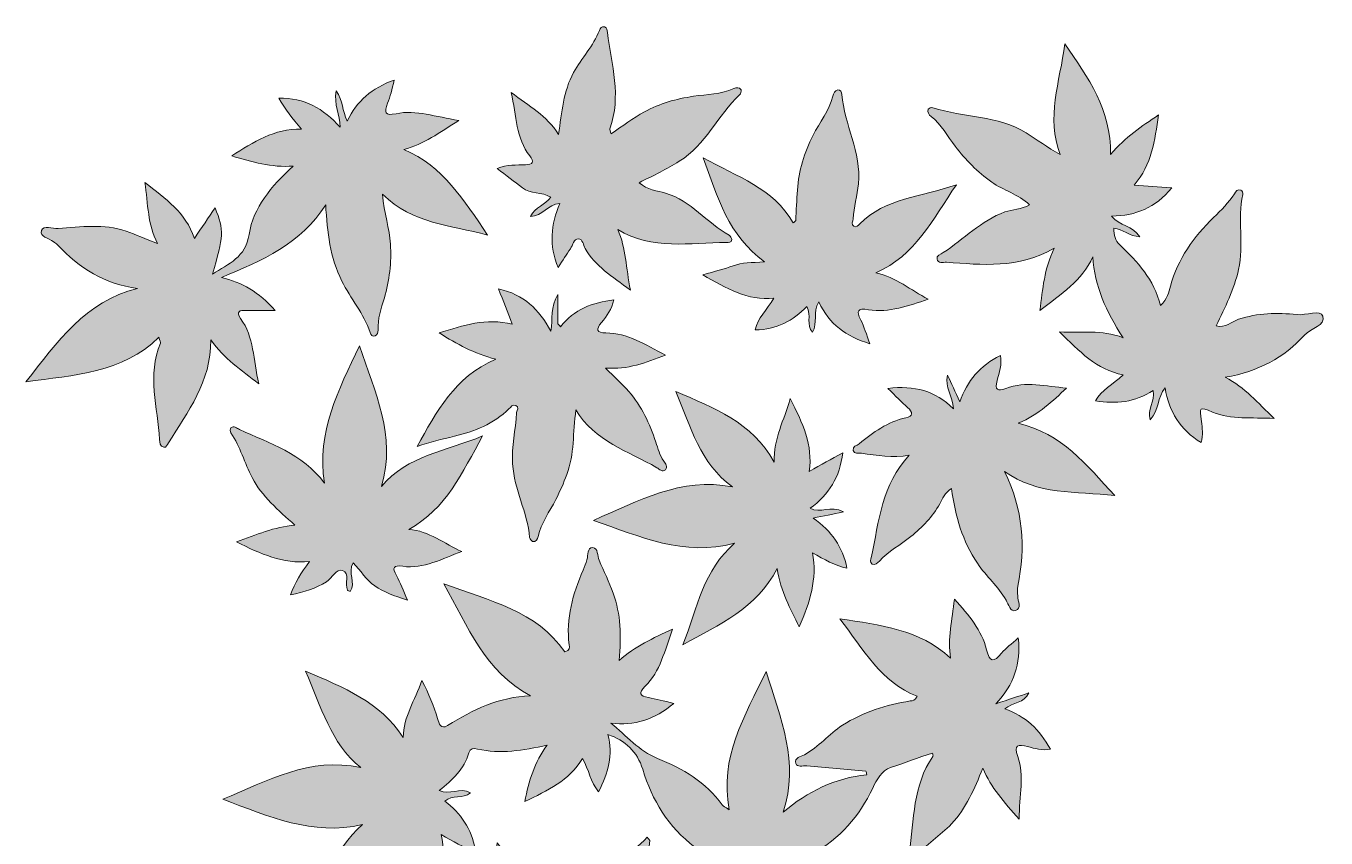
# Model space of a CAD drawing. Extents: x 665 to 1485, y -1471 to -469.
# Drawn here: x 796.3 to 1036.1, y -618.8 to -469 of the extents above; entities that cross this region are included whole.
import ezdxf

# ---------------------------------------------------------------- set-up
doc = ezdxf.new("R2010")
doc.units = 0
doc.header["$MEASUREMENT"] = 0
doc.layers.add('katman 1', color=7, linetype='Continuous')

# ---------------------------------------------------------------- blocks, each defined once
blk = doc.blocks.new('block 2')
at = {"layer": 'katman 1', "true_color": 0x008000}
h = blk.add_hatch(color=96, dxfattribs=at)
h.dxf.hatch_style = 2
edge = h.paths.add_edge_path()
edge.add_spline(control_points=[(909.44, -497.89), (910.94, -499.24), (912.76, -499.38), (914.28, -499.82), (919.06, -501.22), (921.9, -505.34), (926.02, -507.6), (926.26, -507.74), (926.53, -508.14), (926.51, -508.4), (926.48, -508.95), (925.96, -508.96), (925.54, -508.95), (918.79, -508.87), (911.86, -510.5), (905.48, -506.53), (907.02, -510.01), (906.99, -513.58), (907.81, -517.7), (904.39, -515.17), (901.31, -513.31), (899.48, -510.05), (899.11, -509.39), (899, -508.3), (898.24, -508.26), (897.28, -508.21), (897.2, -509.43), (896.74, -510.09), (896.03, -511.12), (895.37, -512.19), (894.48, -513.56), (892.77, -509.4), (893.09, -505.66), (894.81, -501.71), (892.53, -501.9), (891.58, -504.11), (889.36, -504.11), (890.29, -502.35), (892.07, -501.97), (893.12, -500.55), (891.45, -499.55), (889.38, -499.98), (887.87, -498.85), (886.4, -497.74), (884.95, -496.6), (883.2, -495.25), (885.14, -494.55), (886.8, -494.64), (888.43, -494.59), (889.84, -494.54), (890.14, -494.07), (889.24, -492.93), (886.68, -489.68), (886.83, -485.66), (885.78, -481.22), (889.12, -483.82), (892.37, -485.44), (894.53, -488.98), (895.2, -484.87), (895.41, -481.03), (897.33, -477.57), (898.81, -474.9), (900.97, -472.66), (902.1, -469.78), (902.24, -469.41), (902.51, -468.97), (903.03, -469.12), (903.53, -469.26), (903.53, -469.75), (903.58, -470.16), (904.33, -476.07), (906.18, -481.95), (904.02, -487.93), (903.95, -488.12), (904.13, -488.39), (904.25, -488.86), (906.37, -487.45), (908.3, -485.97), (910.4, -484.82), (913.2, -483.28), (916.25, -482.42), (919.45, -481.95), (921.94, -481.58), (924.52, -481.59), (926.9, -480.53), (927.33, -480.33), (927.95, -480.2), (928.22, -480.78), (928.33, -481), (928.16, -481.49), (927.96, -481.68), (923.92, -485.47), (921.74, -490.9), (916.82, -493.95), (914.52, -495.38), (912.13, -496.54), (909.44, -497.89)], knot_values=[0, 0, 0, 0, 1, 1, 1, 2, 2, 2, 3, 3, 3, 4, 4, 4, 5, 5, 5, 6, 6, 6, 7, 7, 7, 8, 8, 8, 9, 9, 9, 10, 10, 10, 11, 11, 11, 12, 12, 12, 13, 13, 13, 14, 14, 14, 15, 15, 15, 16, 16, 16, 17, 17, 17, 18, 18, 18, 19, 19, 19, 20, 20, 20, 21, 21, 21, 22, 22, 22, 23, 23, 23, 24, 24, 24, 25, 25, 25, 26, 26, 26, 27, 27, 27, 28, 28, 28, 29, 29, 29, 30, 30, 30, 31, 31, 31, 32, 32, 32, 32], degree=3, periodic=1)
h = blk.add_hatch(color=96, dxfattribs=at)
h.dxf.hatch_style = 2
edge = h.paths.add_edge_path()
edge.add_spline(control_points=[(1004.25, -536.24), (1000.89, -538.49), (997.41, -538.72), (993.59, -538.16), (994.74, -536.13), (996.78, -535.19), (998.7, -533.36), (993.7, -532.39), (990.7, -529.02), (986.99, -525.43), (991.11, -525.68), (994.62, -524.96), (998.73, -526.51), (995.51, -521.63), (993.49, -517), (993.13, -511.57), (991.13, -516.05), (987.3, -518.38), (983.35, -521.49), (983.92, -517.43), (984.11, -513.93), (986.01, -509.98), (979.35, -513.85), (972.71, -513.01), (966.11, -512.59), (965.48, -512.55), (964.57, -512.87), (964.38, -511.99), (964.25, -511.34), (965.05, -511.11), (965.54, -510.79), (969.36, -508.34), (972.48, -504.87), (976.92, -503.3), (978.32, -502.8), (979.89, -502.84), (981.46, -501.98), (979.32, -499.96), (976.64, -499.32), (974.48, -497.79), (971.82, -495.92), (969.67, -493.7), (967.73, -491.17), (966.3, -489.29), (965.19, -487.16), (963.27, -485.66), (962.89, -485.36), (962.51, -484.88), (962.77, -484.34), (962.86, -484.14), (963.38, -483.98), (963.62, -484.06), (969.29, -485.9), (975.59, -485.46), (980.85, -488.71), (982.84, -489.94), (984.71, -491.37), (987.08, -492.67), (984.49, -485.84), (987.02, -479.4), (987.98, -472.25), (992.29, -478.59), (996.49, -484.34), (996.39, -492.67), (999.2, -489.39), (1002.06, -487.53), (1005.27, -485.39), (1004.48, -490.14), (1004.08, -494.54), (1000.74, -498.34), (1003.16, -498.52), (1005.19, -498.66), (1007.68, -498.84), (1004.66, -502.56), (1001.07, -503.98), (996.59, -504.07), (998.04, -505.84), (1000.43, -505.87), (1001.83, -507.86), (999.83, -507.84), (998.67, -506.38), (997.01, -506.31), (996.94, -507.57), (997.28, -508.6), (998.1, -509.38), (1001.35, -512.49), (1004.43, -515.71), (1005.62, -520.58), (1006.92, -519.37), (1007.13, -518.08), (1007.43, -516.98), (1008.82, -511.94), (1011.75, -507.9), (1015.41, -504.33), (1016.82, -502.96), (1018.19, -501.6), (1019.25, -499.94), (1019.51, -499.53), (1019.85, -499), (1020.45, -499.25), (1020.66, -499.34), (1020.87, -499.83), (1020.82, -500.08), (1019.77, -504.64), (1021.03, -509.31), (1020.02, -513.92), (1019.21, -517.61), (1017.53, -520.83), (1015.9, -524.33), (1017.56, -524.77), (1018.67, -523.55), (1020, -523.11), (1023.53, -521.95), (1027.17, -521.83), (1030.8, -522.24), (1032.48, -522.43), (1035.15, -521.27), (1035.57, -522.52), (1036.15, -524.23), (1033.31, -524.73), (1032.16, -526.03), (1028.46, -530.2), (1023.7, -532.71), (1017.55, -533.81), (1021.24, -535.73), (1023.53, -538.48), (1026.57, -541.41), (1022.37, -541.15), (1018.73, -541.72), (1015.21, -540.22), (1012.79, -539.19), (1012.78, -539.24), (1013.15, -541.95), (1013.32, -543.18), (1013.54, -544.42), (1013.09, -545.86), (1009.26, -543.47), (1007.16, -540.18), (1006.47, -535.78), (1004.98, -537.5), (1005.38, -539.87), (1003.72, -541.63), (1003.13, -539.74), (1004.61, -538.39), (1004.25, -536.24)], knot_values=[0, 0, 0, 0, 1, 1, 1, 2, 2, 2, 3, 3, 3, 4, 4, 4, 5, 5, 5, 6, 6, 6, 7, 7, 7, 8, 8, 8, 9, 9, 9, 10, 10, 10, 11, 11, 11, 12, 12, 12, 13, 13, 13, 14, 14, 14, 15, 15, 15, 16, 16, 16, 17, 17, 17, 18, 18, 18, 19, 19, 19, 20, 20, 20, 21, 21, 21, 22, 22, 22, 23, 23, 23, 24, 24, 24, 25, 25, 25, 26, 26, 26, 27, 27, 27, 28, 28, 28, 29, 29, 29, 30, 30, 30, 31, 31, 31, 32, 32, 32, 33, 33, 33, 34, 34, 34, 35, 35, 35, 36, 36, 36, 37, 37, 37, 38, 38, 38, 39, 39, 39, 40, 40, 40, 41, 41, 41, 42, 42, 42, 43, 43, 43, 44, 44, 44, 45, 45, 45, 46, 46, 46, 47, 47, 47, 48, 48, 48, 48], degree=3, periodic=1)
h = blk.add_hatch(color=96, dxfattribs=at)
h.dxf.hatch_style = 2
edge = h.paths.add_edge_path()
edge.add_spline(control_points=[(864.25, -478.95), (863.76, -480.68), (863.52, -482.01), (863.01, -483.24), (862.31, -484.96), (862.53, -485.58), (864.56, -485.16), (868.33, -484.37), (871.85, -485.78), (876.15, -486.39), (872.56, -488.68), (869.73, -490.8), (866, -491.76), (873.25, -494.84), (877.04, -501.1), (881.46, -507.55), (874.56, -505.71), (867.65, -505.51), (862.09, -500.01), (862.35, -503.58), (863.37, -506.33), (863.54, -509.22), (863.74, -512.63), (863.35, -515.95), (862.41, -519.17), (861.83, -521.13), (861.16, -523.02), (861.24, -525.1), (861.25, -525.51), (861.17, -525.99), (860.7, -526.17), (860.15, -526.38), (859.9, -525.91), (859.78, -525.54), (858.63, -522.04), (856.18, -519.27), (854.56, -516.04), (852.4, -511.69), (851.86, -507.04), (851.59, -501.99), (847.08, -509.16), (839.81, -512.28), (832.36, -515.39), (836.14, -516.29), (839.21, -518.03), (842.27, -521.48), (840.06, -521.48), (838.5, -521.52), (836.94, -521.46), (835.71, -521.41), (834.95, -521.67), (835.89, -522.96), (838.38, -526.37), (838.19, -530.47), (839.26, -535.03), (835.93, -532.38), (832.91, -530.47), (830.39, -526.91), (830.46, -534.75), (826.07, -540.13), (822.59, -545.92), (822.37, -546.28), (822.18, -546.8), (821.71, -546.72), (820.97, -546.59), (820.97, -545.85), (820.94, -545.3), (820.58, -539.37), (818.62, -533.43), (821.11, -527.52), (821.18, -527.35), (821, -527.07), (820.81, -526.42), (813.99, -533.14), (805.19, -533.36), (796.29, -534.65), (802.07, -527.3), (807.22, -519.8), (816.85, -517.44), (810.86, -516.53), (806.07, -513.73), (802.13, -509.36), (801.91, -509.12), (801.58, -508.97), (801.32, -508.76), (800.52, -508.1), (798.74, -507.91), (799.16, -506.72), (799.52, -505.71), (801.15, -506.4), (802.21, -506.34), (806.41, -506.09), (810.64, -505.38), (814.77, -506.84), (816.57, -507.48), (818.34, -508.24), (820.54, -509.1), (818.73, -505.53), (818.82, -501.96), (818.22, -497.84), (822.11, -500.9), (825.75, -503.38), (827.36, -508.17), (828.76, -506.1), (829.92, -504.39), (831.18, -502.54), (832.83, -506.72), (832.78, -507.78), (830.69, -514.79), (833.71, -512.86), (836.81, -511.64), (837.46, -507.46), (838.23, -502.43), (841.5, -498.63), (845.6, -494.83), (841.47, -495.13), (838.06, -494.06), (834.24, -492.95), (838.3, -490.36), (842.01, -487.93), (847.13, -488.01), (845.43, -486), (844.11, -484.38), (842.94, -482.29), (847.7, -482.2), (851.14, -484.21), (854.25, -487.63), (854.25, -485.32), (853.05, -483.47), (853.53, -480.93), (854.77, -482.83), (854.64, -484.61), (855.56, -486.52), (857.34, -482.8), (860.08, -480.44), (864.25, -478.95)], knot_values=[0, 0, 0, 0, 1, 1, 1, 2, 2, 2, 3, 3, 3, 4, 4, 4, 5, 5, 5, 6, 6, 6, 7, 7, 7, 8, 8, 8, 9, 9, 9, 10, 10, 10, 11, 11, 11, 12, 12, 12, 13, 13, 13, 14, 14, 14, 15, 15, 15, 16, 16, 16, 17, 17, 17, 18, 18, 18, 19, 19, 19, 20, 20, 20, 21, 21, 21, 22, 22, 22, 23, 23, 23, 24, 24, 24, 25, 25, 25, 26, 26, 26, 27, 27, 27, 28, 28, 28, 29, 29, 29, 30, 30, 30, 31, 31, 31, 32, 32, 32, 33, 33, 33, 34, 34, 34, 35, 35, 35, 36, 36, 36, 37, 37, 37, 38, 38, 38, 39, 39, 39, 40, 40, 40, 41, 41, 41, 42, 42, 42, 43, 43, 43, 44, 44, 44, 45, 45, 45, 45], degree=3, periodic=1)
h = blk.add_hatch(color=96, dxfattribs=at)
h.dxf.hatch_style = 2
edge = h.paths.add_edge_path()
edge.add_spline(control_points=[(921.15, -514.92), (923.44, -514.24), (925.14, -513.82), (926.78, -513.22), (928.4, -512.64), (930.08, -512.64), (932.58, -512.51), (925.86, -507.61), (923.88, -500.63), (921.24, -493.28), (927.5, -496.88), (934.19, -498.8), (937.82, -505.33), (937.98, -505.18), (938.14, -505.03), (938.3, -504.88), (938.41, -503), (938.51, -501.12), (938.63, -499.25), (938.86, -495.67), (939.88, -492.36), (941.5, -489.15), (942.72, -486.74), (944.51, -484.61), (945.16, -481.91), (945.27, -481.43), (945.49, -480.88), (946.07, -480.78), (946.61, -480.7), (946.81, -481.23), (946.84, -481.6), (947.26, -487.19), (950.46, -492.25), (949.87, -498.09), (949.64, -500.28), (949.07, -502.4), (948.9, -504.58), (948.87, -505.06), (948.45, -505.59), (949.03, -505.94), (949.48, -506.21), (949.83, -505.81), (950.12, -505.51), (954.83, -500.69), (961.41, -500.57), (967.96, -498.27), (963.52, -504.75), (960.39, -511.36), (953.12, -514.51), (956.81, -515.38), (959.54, -517.72), (962.73, -519.39), (959.11, -520.62), (955.56, -521.95), (951.72, -521.34), (949.72, -521.02), (949.44, -521.5), (950.32, -523.24), (950.96, -524.5), (951.34, -525.88), (951.99, -527.62), (947.58, -526.27), (944.52, -524.01), (942.57, -519.91), (941.37, -521.81), (942.46, -523.75), (941.41, -525.5), (940.15, -524.12), (941.26, -522.46), (940.38, -520.74), (937.79, -523.37), (934.76, -525), (930.85, -525.05), (931.3, -522.88), (932.91, -521.45), (934.3, -519.23), (929.33, -519.72), (925.61, -517.39), (921.15, -514.92)], knot_values=[0, 0, 0, 0, 1, 1, 1, 2, 2, 2, 3, 3, 3, 4, 4, 4, 5, 5, 5, 6, 6, 6, 7, 7, 7, 8, 8, 8, 9, 9, 9, 10, 10, 10, 11, 11, 11, 12, 12, 12, 13, 13, 13, 14, 14, 14, 15, 15, 15, 16, 16, 16, 17, 17, 17, 18, 18, 18, 19, 19, 19, 20, 20, 20, 21, 21, 21, 22, 22, 22, 23, 23, 23, 24, 24, 24, 25, 25, 25, 26, 26, 26, 26], degree=3, periodic=1)
h = blk.add_hatch(color=96, dxfattribs=at)
h.dxf.hatch_style = 2
edge = h.paths.add_edge_path()
edge.add_spline(control_points=[(897.75, -539.84), (897.17, -544.02), (897.49, -547.97), (896.07, -551.75), (895.47, -553.33), (894.83, -554.85), (894.06, -556.36), (892.91, -558.61), (891.33, -560.67), (890.77, -563.21), (890.68, -563.65), (890.43, -564.27), (889.77, -564.11), (889.54, -564.06), (889.25, -563.64), (889.22, -563.37), (888.83, -558.7), (886.35, -554.54), (886.08, -549.8), (885.89, -546.57), (886.6, -543.49), (886.82, -540.33), (886.86, -539.86), (887.34, -539.31), (886.67, -539.01), (886.09, -538.75), (885.75, -539.29), (885.4, -539.64), (882.59, -542.42), (879.06, -543.79), (875.33, -544.69), (873.04, -545.25), (870.75, -545.75), (868.46, -546.56), (872.01, -540.23), (875.29, -533.78), (882.97, -530.47), (878.85, -529.41), (875.83, -527.68), (872.51, -525.62), (877.04, -524.23), (881.09, -522.75), (886.02, -524.03), (885.11, -521.67), (884.37, -519.77), (883.48, -517.48), (888.11, -518.55), (890.94, -521.22), (893.1, -525.29), (893.58, -522.95), (892.94, -520.93), (894.43, -518.53), (894.43, -520.82), (894.43, -522.38), (894.43, -523.94), (894.59, -524.12), (894.75, -524.3), (894.9, -524.47), (897.44, -521.3), (900.78, -519.96), (904.77, -519.53), (904.35, -521.21), (903.45, -522.49), (902.47, -523.69), (901.43, -524.96), (901.51, -525.62), (903.3, -525.62), (907.31, -525.63), (910.5, -527.78), (914.28, -529.7), (910.6, -531.13), (907.35, -532.42), (903.23, -532.11), (904.9, -533.78), (906.29, -535.03), (907.51, -536.42), (909.88, -539.14), (911.36, -542.37), (912.49, -545.76), (912.89, -546.97), (913.21, -548.2), (913.95, -549.27), (914.27, -549.73), (914.79, -550.35), (914.26, -550.86), (913.72, -551.38), (913.17, -550.77), (912.68, -550.49), (907.38, -547.45), (901.25, -545.62), (897.75, -539.84)], knot_values=[0, 0, 0, 0, 1, 1, 1, 2, 2, 2, 3, 3, 3, 4, 4, 4, 5, 5, 5, 6, 6, 6, 7, 7, 7, 8, 8, 8, 9, 9, 9, 10, 10, 10, 11, 11, 11, 12, 12, 12, 13, 13, 13, 14, 14, 14, 15, 15, 15, 16, 16, 16, 17, 17, 17, 18, 18, 18, 19, 19, 19, 20, 20, 20, 21, 21, 21, 22, 22, 22, 23, 23, 23, 24, 24, 24, 25, 25, 25, 26, 26, 26, 27, 27, 27, 28, 28, 28, 29, 29, 29, 30, 30, 30, 30], degree=3, periodic=1)
h = blk.add_hatch(color=96, dxfattribs=at)
h.dxf.hatch_style = 2
edge = h.paths.add_edge_path()
edge.add_spline(control_points=[(866.69, -574.94), (864.18, -574.15), (862.33, -573.44), (860.63, -572.31), (859, -571.24), (858.11, -569.44), (856.63, -568.08), (855.61, -569.88), (857.23, -571.74), (856.13, -573.35), (855.88, -573.24), (855.68, -573.22), (855.63, -573.11), (855.02, -571.92), (856.15, -569.95), (854.69, -569.45), (853.59, -569.06), (852.77, -570.84), (851.73, -571.54), (849.78, -572.84), (847.61, -573.36), (845.09, -573.98), (845.92, -571.71), (847.02, -569.96), (848.61, -567.8), (843.58, -568.3), (839.61, -566.37), (835.13, -564.2), (838.84, -562.9), (841.99, -561.4), (845.92, -561.09), (842.77, -558.32), (839.85, -555.8), (838.02, -552.32), (836.61, -549.62), (835.83, -546.63), (834.11, -544.08), (833.96, -543.86), (833.94, -543.31), (834.09, -543.16), (834.68, -542.63), (835.17, -543.21), (835.68, -543.45), (841.24, -546.01), (847.26, -547.83), (851.35, -553.32), (849.92, -543.91), (853.9, -536.17), (857.84, -528.01), (860.61, -536.57), (864.69, -544.54), (861.9, -553.95), (866.76, -548.15), (873.77, -547.45), (880.53, -544.64), (876.74, -551.43), (873.85, -558.08), (866.9, -561.88), (870.72, -562.16), (873.47, -564.52), (876.71, -565.98), (873.09, -567.23), (869.75, -569.23), (865.79, -568.69), (864.11, -568.45), (863.79, -568.91), (864.64, -570.42), (865.37, -571.71), (865.88, -573.12), (866.69, -574.94)], knot_values=[0, 0, 0, 0, 1, 1, 1, 2, 2, 2, 3, 3, 3, 4, 4, 4, 5, 5, 5, 6, 6, 6, 7, 7, 7, 8, 8, 8, 9, 9, 9, 10, 10, 10, 11, 11, 11, 12, 12, 12, 13, 13, 13, 14, 14, 14, 15, 15, 15, 16, 16, 16, 17, 17, 17, 18, 18, 18, 19, 19, 19, 20, 20, 20, 21, 21, 21, 22, 22, 22, 23, 23, 23, 23], degree=3, periodic=1)
h = blk.add_hatch(color=96, dxfattribs=at)
h.dxf.hatch_style = 2
edge = h.paths.add_edge_path()
edge.add_spline(control_points=[(967.07, -554.33), (965.76, -555.16), (965.42, -556.22), (964.9, -557.16), (963.55, -559.56), (961.68, -561.48), (959.56, -563.2), (957.65, -564.75), (955.42, -565.87), (953.75, -567.73), (953.42, -568.1), (952.97, -568.56), (952.44, -568.28), (951.88, -567.98), (952.17, -567.39), (952.28, -566.91), (953.67, -560.4), (954.16, -553.57), (959.27, -548.19), (956.19, -548.75), (953.31, -548.17), (950.43, -547.83), (949.88, -547.76), (949.08, -548.07), (948.91, -547.29), (948.76, -546.58), (949.57, -546.43), (950.01, -546.08), (952.6, -543.98), (955.24, -542.01), (958.61, -541.29), (960.02, -540.99), (959.94, -540.28), (958.96, -539.4), (957.83, -538.39), (956.77, -537.3), (955.3, -535.87), (960.24, -535.27), (964.01, -536.3), (967.41, -539.61), (967.29, -537.32), (965.74, -535.69), (966.34, -533.44), (967.03, -534.95), (967.72, -536.46), (968.59, -538.36), (969.96, -534.45), (972.33, -531.66), (976.07, -529.76), (976.41, -531.45), (975.83, -532.96), (975.46, -534.42), (975.02, -536.16), (975.54, -536.45), (977.05, -535.86), (980.77, -534.42), (984.49, -535.52), (988.28, -535.79), (985.69, -538.21), (983.23, -540.62), (979.35, -542.3), (987.44, -544.15), (991.85, -549.93), (997.19, -555.64), (989.88, -554.78), (982.92, -555.59), (976.85, -551.2), (980.27, -558.18), (980.75, -565.16), (979.3, -572.37), (979.18, -572.94), (979.27, -573.55), (979.27, -574.15), (979.28, -575.11), (980.08, -576.47), (978.84, -576.86), (977.93, -577.14), (977.55, -575.7), (977.11, -574.93), (975.68, -572.4), (973.43, -570.53), (971.84, -568.14), (969.11, -564.04), (967.71, -559.49), (967.07, -554.33)], knot_values=[0, 0, 0, 0, 1, 1, 1, 2, 2, 2, 3, 3, 3, 4, 4, 4, 5, 5, 5, 6, 6, 6, 7, 7, 7, 8, 8, 8, 9, 9, 9, 10, 10, 10, 11, 11, 11, 12, 12, 12, 13, 13, 13, 14, 14, 14, 15, 15, 15, 16, 16, 16, 17, 17, 17, 18, 18, 18, 19, 19, 19, 20, 20, 20, 21, 21, 21, 22, 22, 22, 23, 23, 23, 24, 24, 24, 25, 25, 25, 26, 26, 26, 27, 27, 27, 28, 28, 28, 28], degree=3, periodic=1)
h = blk.add_hatch(color=96, dxfattribs=at)
h.dxf.hatch_style = 2
edge = h.paths.add_edge_path()
edge.add_spline(control_points=[(947.1, -558.67), (944.99, -559.1), (943.54, -559.39), (941.52, -559.79), (944.97, -562.21), (946.96, -565.09), (947.76, -569.05), (945.44, -568.52), (943.63, -567.49), (941.42, -566.18), (942.3, -571.08), (940.94, -575.32), (938.96, -579.86), (937.28, -576.44), (935.59, -573.45), (934.89, -569.12), (930.99, -576.55), (924.29, -579.39), (917.51, -583.16), (920.13, -576.26), (921.32, -569.34), (927.03, -564.44), (917.67, -566.96), (909.64, -563.22), (901, -560.22), (909.36, -556.54), (917.07, -552.24), (926.62, -554.02), (920.62, -549.65), (919.01, -543.01), (916.16, -536.42), (923.28, -539.54), (930.16, -541.95), (934.34, -549.49), (934.23, -544.96), (936.16, -541.82), (937.31, -537.73), (939.6, -542.3), (941.49, -546.26), (940.81, -551.18), (943.02, -549.94), (944.84, -548.93), (947, -547.72), (946.44, -552.24), (944.44, -555.48), (940.95, -557.99), (942.86, -559.03), (944.73, -557.31), (947.1, -558.67)], knot_values=[0, 0, 0, 0, 1, 1, 1, 2, 2, 2, 3, 3, 3, 4, 4, 4, 5, 5, 5, 6, 6, 6, 7, 7, 7, 8, 8, 8, 9, 9, 9, 10, 10, 10, 11, 11, 11, 12, 12, 12, 13, 13, 13, 14, 14, 14, 15, 15, 15, 16, 16, 16, 16], degree=3, periodic=1)
h = blk.add_hatch(color=96, dxfattribs=at)
h.dxf.hatch_style = 2
edge = h.paths.add_edge_path()
edge.add_spline(control_points=[(890.74, -652.57), (888.99, -654.43), (888.83, -656.43), (887.08, -657.76), (886.84, -655.69), (888.63, -654.6), (888.62, -652.59), (885.04, -653.98), (881.52, -653.75), (877.71, -652.52), (879.26, -650.72), (881.3, -650.07), (883.41, -648.71), (879.02, -646.63), (876.53, -643.1), (873.78, -639.07), (877.81, -639.58), (881.35, -639.75), (885.24, -642.06), (880.98, -634.6), (882.28, -627.42), (883.25, -619.75), (887.42, -625.37), (892.22, -630.12), (892.94, -637.98), (895.83, -633.7), (897.4, -629.58), (900.81, -626.64), (904.06, -623.84), (907.95, -621.95), (910.89, -618.71), (911.19, -619.07), (911.39, -619.2), (911.38, -619.31), (911.09, -622.57), (911.07, -622.51), (914.3, -621.61), (915.99, -621.14), (917.74, -620.92), (919.72, -620.54), (914.75, -616.79), (911.84, -611.88), (910.08, -606.15), (909.08, -602.9), (906.84, -600.82), (903.65, -599.74), (904.66, -603.51), (903.72, -606.84), (901.94, -610.29), (900.4, -608.5), (900.22, -606.29), (898.95, -604.16), (896.48, -608.31), (892.52, -610.03), (888.33, -612.12), (889.09, -608.27), (890.07, -604.88), (892.47, -601.68), (887.95, -602.69), (883.81, -603.4), (879.59, -602.42), (878.83, -602.24), (878.25, -602.28), (877.99, -603.14), (877.11, -606.12), (874.96, -608.14), (872.54, -610.06), (874.44, -611.08), (876.32, -609.33), (878.31, -610.51), (876.87, -611.64), (875.01, -610.78), (873.55, -612.05), (876.55, -614.23), (878.47, -617.13), (879.19, -621), (876.93, -620.7), (875.15, -619.46), (872.89, -618.19), (874.03, -623.18), (872.18, -627.22), (870.45, -631.73), (868.54, -628.34), (867.3, -625.04), (866.49, -621.31), (864.06, -624.21), (862.19, -627.39), (858.96, -629.23), (855.83, -631.01), (852.69, -632.75), (848.87, -634.9), (851.63, -627.99), (852.72, -621.18), (858.39, -616.34), (849.09, -618.54), (841.17, -614.81), (832.58, -611.69), (840.96, -608.28), (848.55, -603.8), (858.06, -605.85), (852.4, -601.27), (850.84, -594.62), (847.84, -588.05), (854.93, -591.08), (861.61, -593.66), (865.88, -600.27), (865.96, -596.42), (868.05, -593.47), (869.32, -589.75), (870.7, -592.24), (871.46, -594.52), (872.24, -596.8), (872.54, -597.67), (872.79, -598.88), (874.09, -598.08), (878.73, -595.22), (883.5, -592.77), (889.39, -592.61), (880.97, -588.12), (877.87, -579.85), (873.37, -571.91), (881.84, -575.12), (890.5, -576.83), (895.69, -584.49), (896.67, -584.24), (896.58, -583.7), (896.51, -583.2), (895.87, -578.32), (897.2, -573.8), (899.08, -569.39), (899.35, -568.77), (899.57, -568.13), (899.79, -567.49), (900.06, -566.66), (899.75, -565.22), (900.88, -565.25), (901.88, -565.29), (901.68, -566.76), (902.04, -567.58), (902.91, -569.6), (903.87, -571.59), (904.62, -573.65), (906.05, -577.52), (906.13, -581.55), (905.73, -586.05), (908.69, -583.45), (911.92, -582.01), (915.6, -580.28), (914.08, -584.3), (913.36, -588.09), (910.5, -590.87), (909.28, -592.07), (909.54, -592.62), (911.14, -592.91), (912.54, -593.17), (913.93, -593.55), (915.82, -593.99), (912.21, -597.01), (908.56, -598.16), (904.2, -597.66), (907.07, -599.91), (909.4, -602.8), (912.79, -604.15), (917.52, -606.02), (921.72, -608.51), (924.74, -612.72), (924.92, -612.97), (925.28, -613.09), (926.06, -613.61), (924.14, -603.9), (928.93, -596.39), (932.84, -588.11), (935.55, -596.78), (938.99, -604.88), (936.02, -614.09), (940.51, -610.21), (945.55, -607.79), (951.41, -607.15), (951.36, -606.93), (951.32, -606.7), (951.27, -606.48), (947.63, -606.17), (943.99, -605.86), (940.36, -605.53), (939.64, -605.46), (938.53, -605.87), (938.3, -605.06), (938, -604.03), (939.23, -603.82), (939.91, -603.46), (942.57, -602.06), (944.42, -599.63), (946.93, -598.04), (950.76, -595.61), (954.99, -594.25), (959.45, -593.55), (959.86, -593.48), (960.33, -593.57), (960.7, -592.66), (954.03, -590.12), (950.84, -584.05), (946.42, -578.36), (953.98, -579.58), (961.13, -580.29), (966.86, -585.63), (966.35, -582.02), (967.14, -578.68), (967.58, -574.74), (970.28, -577.8), (972.65, -580.49), (973.52, -584.09), (974.09, -586.47), (974.84, -586.48), (976.3, -584.71), (977.08, -583.77), (978.12, -583.04), (979.38, -581.92), (979.87, -586.75), (978.62, -590.43), (975.23, -594.08), (977.67, -593.27), (979.51, -592.66), (981.35, -592.05), (980.45, -593.99), (978.41, -593.73), (976.87, -595.02), (980.66, -596.3), (983.33, -598.81), (985.29, -602.44), (983.76, -602.76), (982.42, -602.29), (981.1, -601.98), (979.38, -601.57), (978.51, -601.55), (979.28, -603.79), (980.52, -607.34), (979.56, -610.96), (979.53, -615.37), (976.73, -612.15), (974.36, -609.61), (972.85, -605.95), (971.22, -609.8), (969.78, -613.35), (967.07, -616.22), (964.98, -618.43), (962.25, -619.96), (960.49, -622.52), (960.34, -622.74), (959.85, -622.95), (959.63, -622.87), (958.99, -622.63), (959.23, -622.05), (959.29, -621.56), (960.14, -615.49), (959.88, -609.15), (963.63, -603.79), (963.69, -603.69), (963.59, -603.47), (963.55, -603.19), (960.9, -603.95), (958.38, -605.02), (955.78, -605.84), (954.23, -606.33), (953.21, -608.15), (952.53, -609.61), (950.06, -614.85), (946.42, -618.91), (941.45, -621.82), (941.26, -621.93), (941.14, -622.15), (940.82, -622.5), (944.49, -623.1), (947.32, -625.15), (950.95, -626.87), (946.89, -628.11), (943.44, -629.6), (939.58, -629.09), (937.66, -628.84), (937.24, -629.37), (938.2, -631.12), (938.84, -632.29), (939.22, -633.6), (939.88, -635.25), (935.47, -634.13), (932.5, -631.75), (929.86, -628.51), (929.76, -630.14), (929.67, -631.78), (929.54, -633.97), (928.09, -632.21), (929.49, -630.35), (927.98, -628.94), (925.67, -631.75), (922.48, -633.08), (918.62, -633.53), (919.25, -631.35), (920.63, -629.69), (922.02, -627.54), (918.05, -627.71), (914.76, -626.57), (911.59, -624.88), (910.18, -624.13), (910.1, -625.47), (909.95, -626.34), (909.32, -629.91), (908.6, -633.46), (906.65, -636.59), (905.33, -638.71), (903.84, -640.73), (902.42, -643.28), (909.31, -640.49), (915.67, -643.74), (922.99, -644.42), (916.24, -648.57), (910.37, -652.99), (901.67, -652.4), (905.35, -654.99), (907.12, -658.19), (909.61, -661.7), (905.41, -660.51), (901.49, -660.64), (898.33, -658.17), (897, -657.13), (896.47, -657.35), (896.37, -659.06), (896.29, -660.55), (895.99, -662.02), (895.74, -663.79), (892.38, -660.75), (890.77, -657.27), (890.74, -652.57)], knot_values=[0, 0, 0, 0, 1, 1, 1, 2, 2, 2, 3, 3, 3, 4, 4, 4, 5, 5, 5, 6, 6, 6, 7, 7, 7, 8, 8, 8, 9, 9, 9, 10, 10, 10, 11, 11, 11, 12, 12, 12, 13, 13, 13, 14, 14, 14, 15, 15, 15, 16, 16, 16, 17, 17, 17, 18, 18, 18, 19, 19, 19, 20, 20, 20, 21, 21, 21, 22, 22, 22, 23, 23, 23, 24, 24, 24, 25, 25, 25, 26, 26, 26, 27, 27, 27, 28, 28, 28, 29, 29, 29, 30, 30, 30, 31, 31, 31, 32, 32, 32, 33, 33, 33, 34, 34, 34, 35, 35, 35, 36, 36, 36, 37, 37, 37, 38, 38, 38, 39, 39, 39, 40, 40, 40, 41, 41, 41, 42, 42, 42, 43, 43, 43, 44, 44, 44, 45, 45, 45, 46, 46, 46, 47, 47, 47, 48, 48, 48, 49, 49, 49, 50, 50, 50, 51, 51, 51, 52, 52, 52, 53, 53, 53, 54, 54, 54, 55, 55, 55, 56, 56, 56, 57, 57, 57, 58, 58, 58, 59, 59, 59, 60, 60, 60, 61, 61, 61, 62, 62, 62, 63, 63, 63, 64, 64, 64, 65, 65, 65, 66, 66, 66, 67, 67, 67, 68, 68, 68, 69, 69, 69, 70, 70, 70, 71, 71, 71, 72, 72, 72, 73, 73, 73, 74, 74, 74, 75, 75, 75, 76, 76, 76, 77, 77, 77, 78, 78, 78, 79, 79, 79, 80, 80, 80, 81, 81, 81, 82, 82, 82, 83, 83, 83, 84, 84, 84, 85, 85, 85, 86, 86, 86, 87, 87, 87, 88, 88, 88, 89, 89, 89, 90, 90, 90, 91, 91, 91, 92, 92, 92, 93, 93, 93, 94, 94, 94, 95, 95, 95, 96, 96, 96, 97, 97, 97, 98, 98, 98, 99, 99, 99, 100, 100, 100, 101, 101, 101, 102, 102, 102, 103, 103, 103, 104, 104, 104, 105, 105, 105, 106, 106, 106, 107, 107, 107, 108, 108, 108, 109, 109, 109, 110, 110, 110, 110], degree=3, periodic=1)
at = {"layer": 'katman 1', "lineweight": 0}
for points, knots in [([(909.44, -497.89), (910.94, -499.24), (912.76, -499.38), (914.28, -499.82), (919.06, -501.22), (921.9, -505.34), (926.02, -507.6), (926.26, -507.74), (926.53, -508.14), (926.51, -508.4), (926.48, -508.95), (925.96, -508.96), (925.54, -508.95), (918.79, -508.87), (911.86, -510.5), (905.48, -506.53), (907.02, -510.01), (906.99, -513.58), (907.81, -517.7), (904.39, -515.17), (901.31, -513.31), (899.48, -510.05), (899.11, -509.39), (899, -508.3), (898.24, -508.26), (897.28, -508.21), (897.2, -509.43), (896.74, -510.09), (896.03, -511.12), (895.37, -512.19), (894.48, -513.56), (892.77, -509.4), (893.09, -505.66), (894.81, -501.71), (892.53, -501.9), (891.58, -504.11), (889.36, -504.11), (890.29, -502.35), (892.07, -501.97), (893.12, -500.55), (891.45, -499.55), (889.38, -499.98), (887.87, -498.85), (886.4, -497.74), (884.95, -496.6), (883.2, -495.25), (885.14, -494.55), (886.8, -494.64), (888.43, -494.59), (889.84, -494.54), (890.14, -494.07), (889.24, -492.93), (886.68, -489.68), (886.83, -485.66), (885.78, -481.22), (889.12, -483.82), (892.37, -485.44), (894.53, -488.98), (895.2, -484.87), (895.41, -481.03), (897.33, -477.57), (898.81, -474.9), (900.97, -472.66), (902.1, -469.78), (902.24, -469.41), (902.51, -468.97), (903.03, -469.12), (903.53, -469.26), (903.53, -469.75), (903.58, -470.16), (904.33, -476.07), (906.18, -481.95), (904.02, -487.93), (903.95, -488.12), (904.13, -488.39), (904.25, -488.86), (906.37, -487.45), (908.3, -485.97), (910.4, -484.82), (913.2, -483.28), (916.25, -482.42), (919.45, -481.95), (921.94, -481.58), (924.52, -481.59), (926.9, -480.53), (927.33, -480.33), (927.95, -480.2), (928.22, -480.78), (928.33, -481), (928.16, -481.49), (927.96, -481.68), (923.92, -485.47), (921.74, -490.9), (916.82, -493.95), (914.52, -495.38), (912.13, -496.54), (909.44, -497.89)], [0, 0, 0, 0, 1, 1, 1, 2, 2, 2, 3, 3, 3, 4, 4, 4, 5, 5, 5, 6, 6, 6, 7, 7, 7, 8, 8, 8, 9, 9, 9, 10, 10, 10, 11, 11, 11, 12, 12, 12, 13, 13, 13, 14, 14, 14, 15, 15, 15, 16, 16, 16, 17, 17, 17, 18, 18, 18, 19, 19, 19, 20, 20, 20, 21, 21, 21, 22, 22, 22, 23, 23, 23, 24, 24, 24, 25, 25, 25, 26, 26, 26, 27, 27, 27, 28, 28, 28, 29, 29, 29, 30, 30, 30, 31, 31, 31, 32, 32, 32, 32]), ([(1004.25, -536.24), (1000.89, -538.49), (997.41, -538.72), (993.59, -538.16), (994.74, -536.13), (996.78, -535.19), (998.7, -533.36), (993.7, -532.39), (990.7, -529.02), (986.99, -525.43), (991.11, -525.68), (994.62, -524.96), (998.73, -526.51), (995.51, -521.63), (993.49, -517), (993.13, -511.57), (991.13, -516.05), (987.3, -518.38), (983.35, -521.49), (983.92, -517.43), (984.11, -513.93), (986.01, -509.98), (979.35, -513.85), (972.71, -513.01), (966.11, -512.59), (965.48, -512.55), (964.57, -512.87), (964.38, -511.99), (964.25, -511.34), (965.05, -511.11), (965.54, -510.79), (969.36, -508.34), (972.48, -504.87), (976.92, -503.3), (978.32, -502.8), (979.89, -502.84), (981.46, -501.98), (979.32, -499.96), (976.64, -499.32), (974.48, -497.79), (971.82, -495.92), (969.67, -493.7), (967.73, -491.17), (966.3, -489.29), (965.19, -487.16), (963.27, -485.66), (962.89, -485.36), (962.51, -484.88), (962.77, -484.34), (962.86, -484.14), (963.38, -483.98), (963.62, -484.06), (969.29, -485.9), (975.59, -485.46), (980.85, -488.71), (982.84, -489.94), (984.71, -491.37), (987.08, -492.67), (984.49, -485.84), (987.02, -479.4), (987.98, -472.25), (992.29, -478.59), (996.49, -484.34), (996.39, -492.67), (999.2, -489.39), (1002.06, -487.53), (1005.27, -485.39), (1004.48, -490.14), (1004.08, -494.54), (1000.74, -498.34), (1003.16, -498.52), (1005.19, -498.66), (1007.68, -498.84), (1004.66, -502.56), (1001.07, -503.98), (996.59, -504.07), (998.04, -505.84), (1000.43, -505.87), (1001.83, -507.86), (999.83, -507.84), (998.67, -506.38), (997.01, -506.31), (996.94, -507.57), (997.28, -508.6), (998.1, -509.38), (1001.35, -512.49), (1004.43, -515.71), (1005.62, -520.58), (1006.92, -519.37), (1007.13, -518.08), (1007.43, -516.98), (1008.82, -511.94), (1011.75, -507.9), (1015.41, -504.33), (1016.82, -502.96), (1018.19, -501.6), (1019.25, -499.94), (1019.51, -499.53), (1019.85, -499), (1020.45, -499.25), (1020.66, -499.34), (1020.87, -499.83), (1020.82, -500.08), (1019.77, -504.64), (1021.03, -509.31), (1020.02, -513.92), (1019.21, -517.61), (1017.53, -520.83), (1015.9, -524.33), (1017.56, -524.77), (1018.67, -523.55), (1020, -523.11), (1023.53, -521.95), (1027.17, -521.83), (1030.8, -522.24), (1032.48, -522.43), (1035.15, -521.27), (1035.57, -522.52), (1036.15, -524.23), (1033.31, -524.73), (1032.16, -526.03), (1028.46, -530.2), (1023.7, -532.71), (1017.55, -533.81), (1021.24, -535.73), (1023.53, -538.48), (1026.57, -541.41), (1022.37, -541.15), (1018.73, -541.72), (1015.21, -540.22), (1012.79, -539.19), (1012.78, -539.24), (1013.15, -541.95), (1013.32, -543.18), (1013.54, -544.42), (1013.09, -545.86), (1009.26, -543.47), (1007.16, -540.18), (1006.47, -535.78), (1004.98, -537.5), (1005.38, -539.87), (1003.72, -541.63), (1003.13, -539.74), (1004.61, -538.39), (1004.25, -536.24)], [0, 0, 0, 0, 1, 1, 1, 2, 2, 2, 3, 3, 3, 4, 4, 4, 5, 5, 5, 6, 6, 6, 7, 7, 7, 8, 8, 8, 9, 9, 9, 10, 10, 10, 11, 11, 11, 12, 12, 12, 13, 13, 13, 14, 14, 14, 15, 15, 15, 16, 16, 16, 17, 17, 17, 18, 18, 18, 19, 19, 19, 20, 20, 20, 21, 21, 21, 22, 22, 22, 23, 23, 23, 24, 24, 24, 25, 25, 25, 26, 26, 26, 27, 27, 27, 28, 28, 28, 29, 29, 29, 30, 30, 30, 31, 31, 31, 32, 32, 32, 33, 33, 33, 34, 34, 34, 35, 35, 35, 36, 36, 36, 37, 37, 37, 38, 38, 38, 39, 39, 39, 40, 40, 40, 41, 41, 41, 42, 42, 42, 43, 43, 43, 44, 44, 44, 45, 45, 45, 46, 46, 46, 47, 47, 47, 48, 48, 48, 48]), ([(864.25, -478.95), (863.76, -480.68), (863.52, -482.01), (863.01, -483.24), (862.31, -484.96), (862.53, -485.58), (864.56, -485.16), (868.33, -484.37), (871.85, -485.78), (876.15, -486.39), (872.56, -488.68), (869.73, -490.8), (866, -491.76), (873.25, -494.84), (877.04, -501.1), (881.46, -507.55), (874.56, -505.71), (867.65, -505.51), (862.09, -500.01), (862.35, -503.58), (863.37, -506.33), (863.54, -509.22), (863.74, -512.63), (863.35, -515.95), (862.41, -519.17), (861.83, -521.13), (861.16, -523.02), (861.24, -525.1), (861.25, -525.51), (861.17, -525.99), (860.7, -526.17), (860.15, -526.38), (859.9, -525.91), (859.78, -525.54), (858.63, -522.04), (856.18, -519.27), (854.56, -516.04), (852.4, -511.69), (851.86, -507.04), (851.59, -501.99), (847.08, -509.16), (839.81, -512.28), (832.36, -515.39), (836.14, -516.29), (839.21, -518.03), (842.27, -521.48), (840.06, -521.48), (838.5, -521.52), (836.94, -521.46), (835.71, -521.41), (834.95, -521.67), (835.89, -522.96), (838.38, -526.37), (838.19, -530.47), (839.26, -535.03), (835.93, -532.38), (832.91, -530.47), (830.39, -526.91), (830.46, -534.75), (826.07, -540.13), (822.59, -545.92), (822.37, -546.28), (822.18, -546.8), (821.71, -546.72), (820.97, -546.59), (820.97, -545.85), (820.94, -545.3), (820.58, -539.37), (818.62, -533.43), (821.11, -527.52), (821.18, -527.35), (821, -527.07), (820.81, -526.42), (813.99, -533.14), (805.19, -533.36), (796.29, -534.65), (802.07, -527.3), (807.22, -519.8), (816.85, -517.44), (810.86, -516.53), (806.07, -513.73), (802.13, -509.36), (801.91, -509.12), (801.58, -508.97), (801.32, -508.76), (800.52, -508.1), (798.74, -507.91), (799.16, -506.72), (799.52, -505.71), (801.15, -506.4), (802.21, -506.34), (806.41, -506.09), (810.64, -505.38), (814.77, -506.84), (816.57, -507.48), (818.34, -508.24), (820.54, -509.1), (818.73, -505.53), (818.82, -501.96), (818.22, -497.84), (822.11, -500.9), (825.75, -503.38), (827.36, -508.17), (828.76, -506.1), (829.92, -504.39), (831.18, -502.54), (832.83, -506.72), (832.78, -507.78), (830.69, -514.79), (833.71, -512.86), (836.81, -511.64), (837.46, -507.46), (838.23, -502.43), (841.5, -498.63), (845.6, -494.83), (841.47, -495.13), (838.06, -494.06), (834.24, -492.95), (838.3, -490.36), (842.01, -487.93), (847.13, -488.01), (845.43, -486), (844.11, -484.38), (842.94, -482.29), (847.7, -482.2), (851.14, -484.21), (854.25, -487.63), (854.25, -485.32), (853.05, -483.47), (853.53, -480.93), (854.77, -482.83), (854.64, -484.61), (855.56, -486.52), (857.34, -482.8), (860.08, -480.44), (864.25, -478.95)], [0, 0, 0, 0, 1, 1, 1, 2, 2, 2, 3, 3, 3, 4, 4, 4, 5, 5, 5, 6, 6, 6, 7, 7, 7, 8, 8, 8, 9, 9, 9, 10, 10, 10, 11, 11, 11, 12, 12, 12, 13, 13, 13, 14, 14, 14, 15, 15, 15, 16, 16, 16, 17, 17, 17, 18, 18, 18, 19, 19, 19, 20, 20, 20, 21, 21, 21, 22, 22, 22, 23, 23, 23, 24, 24, 24, 25, 25, 25, 26, 26, 26, 27, 27, 27, 28, 28, 28, 29, 29, 29, 30, 30, 30, 31, 31, 31, 32, 32, 32, 33, 33, 33, 34, 34, 34, 35, 35, 35, 36, 36, 36, 37, 37, 37, 38, 38, 38, 39, 39, 39, 40, 40, 40, 41, 41, 41, 42, 42, 42, 43, 43, 43, 44, 44, 44, 45, 45, 45, 45]), ([(921.15, -514.92), (923.44, -514.24), (925.14, -513.82), (926.78, -513.22), (928.4, -512.64), (930.08, -512.64), (932.58, -512.51), (925.86, -507.61), (923.88, -500.63), (921.24, -493.28), (927.5, -496.88), (934.19, -498.8), (937.82, -505.33), (937.98, -505.18), (938.14, -505.03), (938.3, -504.88), (938.41, -503), (938.51, -501.12), (938.63, -499.25), (938.86, -495.67), (939.88, -492.36), (941.5, -489.15), (942.72, -486.74), (944.51, -484.61), (945.16, -481.91), (945.27, -481.43), (945.49, -480.88), (946.07, -480.78), (946.61, -480.7), (946.81, -481.23), (946.84, -481.6), (947.26, -487.19), (950.46, -492.25), (949.87, -498.09), (949.64, -500.28), (949.07, -502.4), (948.9, -504.58), (948.87, -505.06), (948.45, -505.59), (949.03, -505.94), (949.48, -506.21), (949.83, -505.81), (950.12, -505.51), (954.83, -500.69), (961.41, -500.57), (967.96, -498.27), (963.52, -504.75), (960.39, -511.36), (953.12, -514.51), (956.81, -515.38), (959.54, -517.72), (962.73, -519.39), (959.11, -520.62), (955.56, -521.95), (951.72, -521.34), (949.72, -521.02), (949.44, -521.5), (950.32, -523.24), (950.96, -524.5), (951.34, -525.88), (951.99, -527.62), (947.58, -526.27), (944.52, -524.01), (942.57, -519.91), (941.37, -521.81), (942.46, -523.75), (941.41, -525.5), (940.15, -524.12), (941.26, -522.46), (940.38, -520.74), (937.79, -523.37), (934.76, -525), (930.85, -525.05), (931.3, -522.88), (932.91, -521.45), (934.3, -519.23), (929.33, -519.72), (925.61, -517.39), (921.15, -514.92)], [0, 0, 0, 0, 1, 1, 1, 2, 2, 2, 3, 3, 3, 4, 4, 4, 5, 5, 5, 6, 6, 6, 7, 7, 7, 8, 8, 8, 9, 9, 9, 10, 10, 10, 11, 11, 11, 12, 12, 12, 13, 13, 13, 14, 14, 14, 15, 15, 15, 16, 16, 16, 17, 17, 17, 18, 18, 18, 19, 19, 19, 20, 20, 20, 21, 21, 21, 22, 22, 22, 23, 23, 23, 24, 24, 24, 25, 25, 25, 26, 26, 26, 26]), ([(897.75, -539.84), (897.17, -544.02), (897.49, -547.97), (896.07, -551.75), (895.47, -553.33), (894.83, -554.85), (894.06, -556.36), (892.91, -558.61), (891.33, -560.67), (890.77, -563.21), (890.68, -563.65), (890.43, -564.27), (889.77, -564.11), (889.54, -564.06), (889.25, -563.64), (889.22, -563.37), (888.83, -558.7), (886.35, -554.54), (886.08, -549.8), (885.89, -546.57), (886.6, -543.49), (886.82, -540.33), (886.86, -539.86), (887.34, -539.31), (886.67, -539.01), (886.09, -538.75), (885.75, -539.29), (885.4, -539.64), (882.59, -542.42), (879.06, -543.79), (875.33, -544.69), (873.04, -545.25), (870.75, -545.75), (868.46, -546.56), (872.01, -540.23), (875.29, -533.78), (882.97, -530.47), (878.85, -529.41), (875.83, -527.68), (872.51, -525.62), (877.04, -524.23), (881.09, -522.75), (886.02, -524.03), (885.11, -521.67), (884.37, -519.77), (883.48, -517.48), (888.11, -518.55), (890.94, -521.22), (893.1, -525.29), (893.58, -522.95), (892.94, -520.93), (894.43, -518.53), (894.43, -520.82), (894.43, -522.38), (894.43, -523.94), (894.59, -524.12), (894.75, -524.3), (894.9, -524.47), (897.44, -521.3), (900.78, -519.96), (904.77, -519.53), (904.35, -521.21), (903.45, -522.49), (902.47, -523.69), (901.43, -524.96), (901.51, -525.62), (903.3, -525.62), (907.31, -525.63), (910.5, -527.78), (914.28, -529.7), (910.6, -531.13), (907.35, -532.42), (903.23, -532.11), (904.9, -533.78), (906.29, -535.03), (907.51, -536.42), (909.88, -539.14), (911.36, -542.37), (912.49, -545.76), (912.89, -546.97), (913.21, -548.2), (913.95, -549.27), (914.27, -549.73), (914.79, -550.35), (914.26, -550.86), (913.72, -551.38), (913.17, -550.77), (912.68, -550.49), (907.38, -547.45), (901.25, -545.62), (897.75, -539.84)], [0, 0, 0, 0, 1, 1, 1, 2, 2, 2, 3, 3, 3, 4, 4, 4, 5, 5, 5, 6, 6, 6, 7, 7, 7, 8, 8, 8, 9, 9, 9, 10, 10, 10, 11, 11, 11, 12, 12, 12, 13, 13, 13, 14, 14, 14, 15, 15, 15, 16, 16, 16, 17, 17, 17, 18, 18, 18, 19, 19, 19, 20, 20, 20, 21, 21, 21, 22, 22, 22, 23, 23, 23, 24, 24, 24, 25, 25, 25, 26, 26, 26, 27, 27, 27, 28, 28, 28, 29, 29, 29, 30, 30, 30, 30]), ([(866.69, -574.94), (864.18, -574.15), (862.33, -573.44), (860.63, -572.31), (859, -571.24), (858.11, -569.44), (856.63, -568.08), (855.61, -569.88), (857.23, -571.74), (856.13, -573.35), (855.88, -573.24), (855.68, -573.22), (855.63, -573.11), (855.02, -571.92), (856.15, -569.95), (854.69, -569.45), (853.59, -569.06), (852.77, -570.84), (851.73, -571.54), (849.78, -572.84), (847.61, -573.36), (845.09, -573.98), (845.92, -571.71), (847.02, -569.96), (848.61, -567.8), (843.58, -568.3), (839.61, -566.37), (835.13, -564.2), (838.84, -562.9), (841.99, -561.4), (845.92, -561.09), (842.77, -558.32), (839.85, -555.8), (838.02, -552.32), (836.61, -549.62), (835.83, -546.63), (834.11, -544.08), (833.96, -543.86), (833.94, -543.31), (834.09, -543.16), (834.68, -542.63), (835.17, -543.21), (835.68, -543.45), (841.24, -546.01), (847.26, -547.83), (851.35, -553.32), (849.92, -543.91), (853.9, -536.17), (857.84, -528.01), (860.61, -536.57), (864.69, -544.54), (861.9, -553.95), (866.76, -548.15), (873.77, -547.45), (880.53, -544.64), (876.74, -551.43), (873.85, -558.08), (866.9, -561.88), (870.72, -562.16), (873.47, -564.52), (876.71, -565.98), (873.09, -567.23), (869.75, -569.23), (865.79, -568.69), (864.11, -568.45), (863.79, -568.91), (864.64, -570.42), (865.37, -571.71), (865.88, -573.12), (866.69, -574.94)], [0, 0, 0, 0, 1, 1, 1, 2, 2, 2, 3, 3, 3, 4, 4, 4, 5, 5, 5, 6, 6, 6, 7, 7, 7, 8, 8, 8, 9, 9, 9, 10, 10, 10, 11, 11, 11, 12, 12, 12, 13, 13, 13, 14, 14, 14, 15, 15, 15, 16, 16, 16, 17, 17, 17, 18, 18, 18, 19, 19, 19, 20, 20, 20, 21, 21, 21, 22, 22, 22, 23, 23, 23, 23]), ([(967.07, -554.33), (965.76, -555.16), (965.42, -556.22), (964.9, -557.16), (963.55, -559.56), (961.68, -561.48), (959.56, -563.2), (957.65, -564.75), (955.42, -565.87), (953.75, -567.73), (953.42, -568.1), (952.97, -568.56), (952.44, -568.28), (951.88, -567.98), (952.17, -567.39), (952.28, -566.91), (953.67, -560.4), (954.16, -553.57), (959.27, -548.19), (956.19, -548.75), (953.31, -548.17), (950.43, -547.83), (949.88, -547.76), (949.08, -548.07), (948.91, -547.29), (948.76, -546.58), (949.57, -546.43), (950.01, -546.08), (952.6, -543.98), (955.24, -542.01), (958.61, -541.29), (960.02, -540.99), (959.94, -540.28), (958.96, -539.4), (957.83, -538.39), (956.77, -537.3), (955.3, -535.87), (960.24, -535.27), (964.01, -536.3), (967.41, -539.61), (967.29, -537.32), (965.74, -535.69), (966.34, -533.44), (967.03, -534.95), (967.72, -536.46), (968.59, -538.36), (969.96, -534.45), (972.33, -531.66), (976.07, -529.76), (976.41, -531.45), (975.83, -532.96), (975.46, -534.42), (975.02, -536.16), (975.54, -536.45), (977.05, -535.86), (980.77, -534.42), (984.49, -535.52), (988.28, -535.79), (985.69, -538.21), (983.23, -540.62), (979.35, -542.3), (987.44, -544.15), (991.85, -549.93), (997.19, -555.64), (989.88, -554.78), (982.92, -555.59), (976.85, -551.2), (980.27, -558.18), (980.75, -565.16), (979.3, -572.37), (979.18, -572.94), (979.27, -573.55), (979.27, -574.15), (979.28, -575.11), (980.08, -576.47), (978.84, -576.86), (977.93, -577.14), (977.55, -575.7), (977.11, -574.93), (975.68, -572.4), (973.43, -570.53), (971.84, -568.14), (969.11, -564.04), (967.71, -559.49), (967.07, -554.33)], [0, 0, 0, 0, 1, 1, 1, 2, 2, 2, 3, 3, 3, 4, 4, 4, 5, 5, 5, 6, 6, 6, 7, 7, 7, 8, 8, 8, 9, 9, 9, 10, 10, 10, 11, 11, 11, 12, 12, 12, 13, 13, 13, 14, 14, 14, 15, 15, 15, 16, 16, 16, 17, 17, 17, 18, 18, 18, 19, 19, 19, 20, 20, 20, 21, 21, 21, 22, 22, 22, 23, 23, 23, 24, 24, 24, 25, 25, 25, 26, 26, 26, 27, 27, 27, 28, 28, 28, 28]), ([(947.1, -558.67), (944.99, -559.1), (943.54, -559.39), (941.52, -559.79), (944.97, -562.21), (946.96, -565.09), (947.76, -569.05), (945.44, -568.52), (943.63, -567.49), (941.42, -566.18), (942.3, -571.08), (940.94, -575.32), (938.96, -579.86), (937.28, -576.44), (935.59, -573.45), (934.89, -569.12), (930.99, -576.55), (924.29, -579.39), (917.51, -583.16), (920.13, -576.26), (921.32, -569.34), (927.03, -564.44), (917.67, -566.96), (909.64, -563.22), (901, -560.22), (909.36, -556.54), (917.07, -552.24), (926.62, -554.02), (920.62, -549.65), (919.01, -543.01), (916.16, -536.42), (923.28, -539.54), (930.16, -541.95), (934.34, -549.49), (934.23, -544.96), (936.16, -541.82), (937.31, -537.73), (939.6, -542.3), (941.49, -546.26), (940.81, -551.18), (943.02, -549.94), (944.84, -548.93), (947, -547.72), (946.44, -552.24), (944.44, -555.48), (940.95, -557.99), (942.86, -559.03), (944.73, -557.31), (947.1, -558.67)], [0, 0, 0, 0, 1, 1, 1, 2, 2, 2, 3, 3, 3, 4, 4, 4, 5, 5, 5, 6, 6, 6, 7, 7, 7, 8, 8, 8, 9, 9, 9, 10, 10, 10, 11, 11, 11, 12, 12, 12, 13, 13, 13, 14, 14, 14, 15, 15, 15, 16, 16, 16, 16]), ([(890.74, -652.57), (888.99, -654.43), (888.83, -656.43), (887.08, -657.76), (886.84, -655.69), (888.63, -654.6), (888.62, -652.59), (885.04, -653.98), (881.52, -653.75), (877.71, -652.52), (879.26, -650.72), (881.3, -650.07), (883.41, -648.71), (879.02, -646.63), (876.53, -643.1), (873.78, -639.07), (877.81, -639.58), (881.35, -639.75), (885.24, -642.06), (880.98, -634.6), (882.28, -627.42), (883.25, -619.75), (887.42, -625.37), (892.22, -630.12), (892.94, -637.98), (895.83, -633.7), (897.4, -629.58), (900.81, -626.64), (904.06, -623.84), (907.95, -621.95), (910.89, -618.71), (911.19, -619.07), (911.39, -619.2), (911.38, -619.31), (911.09, -622.57), (911.07, -622.51), (914.3, -621.61), (915.99, -621.14), (917.74, -620.92), (919.72, -620.54), (914.75, -616.79), (911.84, -611.88), (910.08, -606.15), (909.08, -602.9), (906.84, -600.82), (903.65, -599.74), (904.66, -603.51), (903.72, -606.84), (901.94, -610.29), (900.4, -608.5), (900.22, -606.29), (898.95, -604.16), (896.48, -608.31), (892.52, -610.03), (888.33, -612.12), (889.09, -608.27), (890.07, -604.88), (892.47, -601.68), (887.95, -602.69), (883.81, -603.4), (879.59, -602.42), (878.83, -602.24), (878.25, -602.28), (877.99, -603.14), (877.11, -606.12), (874.96, -608.14), (872.54, -610.06), (874.44, -611.08), (876.32, -609.33), (878.31, -610.51), (876.87, -611.64), (875.01, -610.78), (873.55, -612.05), (876.55, -614.23), (878.47, -617.13), (879.19, -621), (876.93, -620.7), (875.15, -619.46), (872.89, -618.19), (874.03, -623.18), (872.18, -627.22), (870.45, -631.73), (868.54, -628.34), (867.3, -625.04), (866.49, -621.31), (864.06, -624.21), (862.19, -627.39), (858.96, -629.23), (855.83, -631.01), (852.69, -632.75), (848.87, -634.9), (851.63, -627.99), (852.72, -621.18), (858.39, -616.34), (849.09, -618.54), (841.17, -614.81), (832.58, -611.69), (840.96, -608.28), (848.55, -603.8), (858.06, -605.85), (852.4, -601.27), (850.84, -594.62), (847.84, -588.05), (854.93, -591.08), (861.61, -593.66), (865.88, -600.27), (865.96, -596.42), (868.05, -593.47), (869.32, -589.75), (870.7, -592.24), (871.46, -594.52), (872.24, -596.8), (872.54, -597.67), (872.79, -598.88), (874.09, -598.08), (878.73, -595.22), (883.5, -592.77), (889.39, -592.61), (880.97, -588.12), (877.87, -579.85), (873.37, -571.91), (881.84, -575.12), (890.5, -576.83), (895.69, -584.49), (896.67, -584.24), (896.58, -583.7), (896.51, -583.2), (895.87, -578.32), (897.2, -573.8), (899.08, -569.39), (899.35, -568.77), (899.57, -568.13), (899.79, -567.49), (900.06, -566.66), (899.75, -565.22), (900.88, -565.25), (901.88, -565.29), (901.68, -566.76), (902.04, -567.58), (902.91, -569.6), (903.87, -571.59), (904.62, -573.65), (906.05, -577.52), (906.13, -581.55), (905.73, -586.05), (908.69, -583.45), (911.92, -582.01), (915.6, -580.28), (914.08, -584.3), (913.36, -588.09), (910.5, -590.87), (909.28, -592.07), (909.54, -592.62), (911.14, -592.91), (912.54, -593.17), (913.93, -593.55), (915.82, -593.99), (912.21, -597.01), (908.56, -598.16), (904.2, -597.66), (907.07, -599.91), (909.4, -602.8), (912.79, -604.15), (917.52, -606.02), (921.72, -608.51), (924.74, -612.72), (924.92, -612.97), (925.28, -613.09), (926.06, -613.61), (924.14, -603.9), (928.93, -596.39), (932.84, -588.11), (935.55, -596.78), (938.99, -604.88), (936.02, -614.09), (940.51, -610.21), (945.55, -607.79), (951.41, -607.15), (951.36, -606.93), (951.32, -606.7), (951.27, -606.48), (947.63, -606.17), (943.99, -605.86), (940.36, -605.53), (939.64, -605.46), (938.53, -605.87), (938.3, -605.06), (938, -604.03), (939.23, -603.82), (939.91, -603.46), (942.57, -602.06), (944.42, -599.63), (946.93, -598.04), (950.76, -595.61), (954.99, -594.25), (959.45, -593.55), (959.86, -593.48), (960.33, -593.57), (960.7, -592.66), (954.03, -590.12), (950.84, -584.05), (946.42, -578.36), (953.98, -579.58), (961.13, -580.29), (966.86, -585.63), (966.35, -582.02), (967.14, -578.68), (967.58, -574.74), (970.28, -577.8), (972.65, -580.49), (973.52, -584.09), (974.09, -586.47), (974.84, -586.48), (976.3, -584.71), (977.08, -583.77), (978.12, -583.04), (979.38, -581.92), (979.87, -586.75), (978.62, -590.43), (975.23, -594.08), (977.67, -593.27), (979.51, -592.66), (981.35, -592.05), (980.45, -593.99), (978.41, -593.73), (976.87, -595.02), (980.66, -596.3), (983.33, -598.81), (985.29, -602.44), (983.76, -602.76), (982.42, -602.29), (981.1, -601.98), (979.38, -601.57), (978.51, -601.55), (979.28, -603.79), (980.52, -607.34), (979.56, -610.96), (979.53, -615.37), (976.73, -612.15), (974.36, -609.61), (972.85, -605.95), (971.22, -609.8), (969.78, -613.35), (967.07, -616.22), (964.98, -618.43), (962.25, -619.96), (960.49, -622.52), (960.34, -622.74), (959.85, -622.95), (959.63, -622.87), (958.99, -622.63), (959.23, -622.05), (959.29, -621.56), (960.14, -615.49), (959.88, -609.15), (963.63, -603.79), (963.69, -603.69), (963.59, -603.47), (963.55, -603.19), (960.9, -603.95), (958.38, -605.02), (955.78, -605.84), (954.23, -606.33), (953.21, -608.15), (952.53, -609.61), (950.06, -614.85), (946.42, -618.91), (941.45, -621.82), (941.26, -621.93), (941.14, -622.15), (940.82, -622.5), (944.49, -623.1), (947.32, -625.15), (950.95, -626.87), (946.89, -628.11), (943.44, -629.6), (939.58, -629.09), (937.66, -628.84), (937.24, -629.37), (938.2, -631.12), (938.84, -632.29), (939.22, -633.6), (939.88, -635.25), (935.47, -634.13), (932.5, -631.75), (929.86, -628.51), (929.76, -630.14), (929.67, -631.78), (929.54, -633.97), (928.09, -632.21), (929.49, -630.35), (927.98, -628.94), (925.67, -631.75), (922.48, -633.08), (918.62, -633.53), (919.25, -631.35), (920.63, -629.69), (922.02, -627.54), (918.05, -627.71), (914.76, -626.57), (911.59, -624.88), (910.18, -624.13), (910.1, -625.47), (909.95, -626.34), (909.32, -629.91), (908.6, -633.46), (906.65, -636.59), (905.33, -638.71), (903.84, -640.73), (902.42, -643.28), (909.31, -640.49), (915.67, -643.74), (922.99, -644.42), (916.24, -648.57), (910.37, -652.99), (901.67, -652.4), (905.35, -654.99), (907.12, -658.19), (909.61, -661.7), (905.41, -660.51), (901.49, -660.64), (898.33, -658.17), (897, -657.13), (896.47, -657.35), (896.37, -659.06), (896.29, -660.55), (895.99, -662.02), (895.74, -663.79), (892.38, -660.75), (890.77, -657.27), (890.74, -652.57)], [0, 0, 0, 0, 1, 1, 1, 2, 2, 2, 3, 3, 3, 4, 4, 4, 5, 5, 5, 6, 6, 6, 7, 7, 7, 8, 8, 8, 9, 9, 9, 10, 10, 10, 11, 11, 11, 12, 12, 12, 13, 13, 13, 14, 14, 14, 15, 15, 15, 16, 16, 16, 17, 17, 17, 18, 18, 18, 19, 19, 19, 20, 20, 20, 21, 21, 21, 22, 22, 22, 23, 23, 23, 24, 24, 24, 25, 25, 25, 26, 26, 26, 27, 27, 27, 28, 28, 28, 29, 29, 29, 30, 30, 30, 31, 31, 31, 32, 32, 32, 33, 33, 33, 34, 34, 34, 35, 35, 35, 36, 36, 36, 37, 37, 37, 38, 38, 38, 39, 39, 39, 40, 40, 40, 41, 41, 41, 42, 42, 42, 43, 43, 43, 44, 44, 44, 45, 45, 45, 46, 46, 46, 47, 47, 47, 48, 48, 48, 49, 49, 49, 50, 50, 50, 51, 51, 51, 52, 52, 52, 53, 53, 53, 54, 54, 54, 55, 55, 55, 56, 56, 56, 57, 57, 57, 58, 58, 58, 59, 59, 59, 60, 60, 60, 61, 61, 61, 62, 62, 62, 63, 63, 63, 64, 64, 64, 65, 65, 65, 66, 66, 66, 67, 67, 67, 68, 68, 68, 69, 69, 69, 70, 70, 70, 71, 71, 71, 72, 72, 72, 73, 73, 73, 74, 74, 74, 75, 75, 75, 76, 76, 76, 77, 77, 77, 78, 78, 78, 79, 79, 79, 80, 80, 80, 81, 81, 81, 82, 82, 82, 83, 83, 83, 84, 84, 84, 85, 85, 85, 86, 86, 86, 87, 87, 87, 88, 88, 88, 89, 89, 89, 90, 90, 90, 91, 91, 91, 92, 92, 92, 93, 93, 93, 94, 94, 94, 95, 95, 95, 96, 96, 96, 97, 97, 97, 98, 98, 98, 99, 99, 99, 100, 100, 100, 101, 101, 101, 102, 102, 102, 103, 103, 103, 104, 104, 104, 105, 105, 105, 106, 106, 106, 107, 107, 107, 108, 108, 108, 109, 109, 109, 110, 110, 110, 110])]:
    blk.add_open_spline(points, degree=3, knots=knots, dxfattribs=at)

msp = doc.modelspace()

# ---------------------------------------------------------------- block references
at = {"layer": 'katman 1'}
msp.add_blockref('block 2', (0, 0), dxfattribs=at)

doc.saveas('drawing.dxf')
